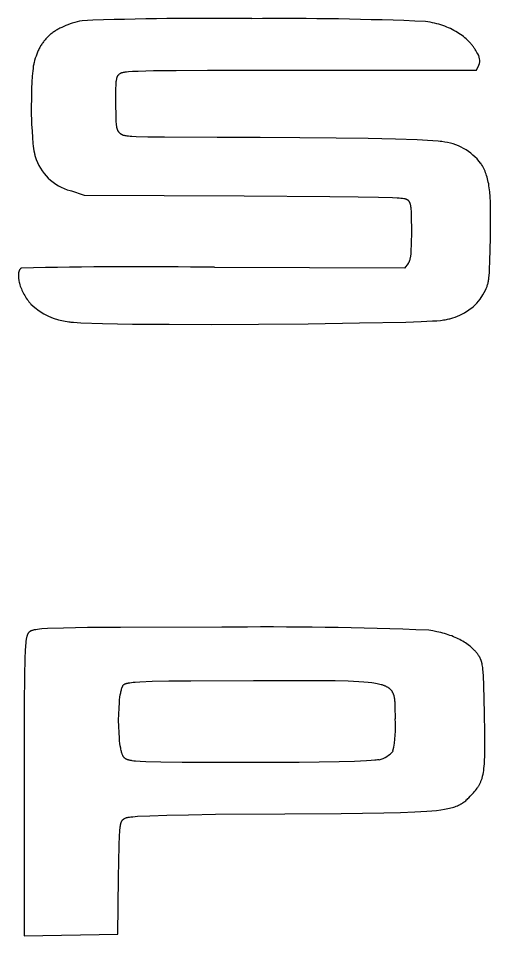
# Model space of a CAD drawing. Extents: x 5 to 103, y 266 to 1046.
# Drawn here: x 12.5 to 77.5, y 685.8 to 812.2 of the extents above; entities that cross this region are included whole.
import ezdxf

# ---------------------------------------------------------------- set-up
doc = ezdxf.new("R2010")
doc.units = 0
doc.header["$MEASUREMENT"] = 0
doc.layers.add('DEFAULT', color=7, linetype='CONTINUOUS')

msp = doc.modelspace()

# ---------------------------------------------------------------- linework, layer by layer
at = {"layer": 'DEFAULT', "color": 7}
for p, q in [((51.37, 805.05), (75.59, 805.05)), ((75.59, 805.05), (75.89, 805.71)), ((19.64, 788.45), (21.56, 787.8)), ((21.56, 787.8), (43.58, 787.71)), ((66.14, 778.41), (65.67, 777.75)), ((65.67, 777.75), (39.5, 777.88)), ((44.85, 720.97), (51.66, 720.97)), ((13.26, 706.41), (13.26, 685.82)), ((26.16, 686.04), (26.27, 693.82)), ((13.26, 685.82), (26.16, 686.04))]:
    msp.add_line(p, q, dxfattribs=at)
for points in [[(21.28, 811.85), (20.92, 811.77), (20.57, 811.69), (20.24, 811.6), (19.91, 811.5), (19.6, 811.4), (19.3, 811.3), (19, 811.19), (18.72, 811.07), (18.45, 810.94), (18.19, 810.81), (18.06, 810.75), (17.94, 810.68), (17.81, 810.61), (17.69, 810.53), (17.58, 810.46), (17.46, 810.38), (17.35, 810.31), (17.24, 810.23), (17.13, 810.15), (17.02, 810.06), (16.92, 809.98), (16.82, 809.89), (16.72, 809.81), (16.62, 809.72), (16.53, 809.62), (16.43, 809.53), (16.34, 809.43), (16.26, 809.34), (16.17, 809.24), (16.09, 809.14), (16, 809.03), (15.92, 808.93), (15.85, 808.82), (15.77, 808.71), (15.7, 808.6), (15.62, 808.49), (15.55, 808.37), (15.49, 808.26), (15.42, 808.14), (15.36, 808.01), (15.29, 807.89), (15.23, 807.77), (15.17, 807.64), (15.12, 807.51), (15.01, 807.24), (14.91, 806.96), (14.81, 806.68), (14.72, 806.39), (14.64, 806.08)], [(75.63, 807.46), (75.58, 807.57), (75.52, 807.67), (75.46, 807.77), (75.4, 807.87), (75.34, 807.97), (75.27, 808.07), (75.21, 808.17), (75.14, 808.27), (75.07, 808.36), (75, 808.46), (74.92, 808.55), (74.85, 808.64), (74.77, 808.73), (74.69, 808.82), (74.52, 809), (74.35, 809.17), (74.17, 809.34), (73.98, 809.51), (73.78, 809.66), (73.58, 809.82), (73.37, 809.97), (73.16, 810.11), (72.94, 810.25), (72.71, 810.38), (72.47, 810.51), (72.23, 810.64), (71.99, 810.76), (71.73, 810.87), (71.47, 810.98), (71.21, 811.08), (70.94, 811.18), (70.66, 811.27), (70.38, 811.36), (70.09, 811.44), (69.79, 811.51), (69.49, 811.58), (69.19, 811.64), (68.88, 811.7), (68.57, 811.75)], [(14.64, 806.08), (14.62, 805.97), (14.59, 805.85), (14.57, 805.73), (14.54, 805.59), (14.5, 805.29), (14.46, 804.97), (14.39, 804.23), (14.33, 803.41), (14.29, 802.51), (14.27, 801.56), (14.26, 799.56), (14.31, 797.58), (14.36, 796.64), (14.42, 795.75), (14.49, 794.94), (14.53, 794.58), (14.58, 794.23), (14.62, 793.92), (14.68, 793.63), (14.7, 793.51), (14.73, 793.38), (14.76, 793.27), (14.79, 793.17)], [(26.53, 804.61), (26.55, 804.62), (26.56, 804.63), (26.58, 804.64), (26.59, 804.65), (26.61, 804.66), (26.63, 804.66), (26.65, 804.67), (26.67, 804.68), (26.69, 804.69), (26.71, 804.7), (26.74, 804.7), (26.76, 804.71), (26.82, 804.73), (26.88, 804.74), (26.95, 804.76), (27.02, 804.77), (27.1, 804.78), (27.19, 804.8), (27.39, 804.82), (27.63, 804.84), (28.22, 804.88), (28.98, 804.92), (31.11, 804.98), (34.23, 805.01), (38.52, 805.03), (51.37, 805.05)], [(25.91, 800.54), (25.92, 802.57), (25.94, 802.93), (25.95, 803.23), (25.96, 803.37), (25.97, 803.49), (25.99, 803.61), (26, 803.71), (26.02, 803.81), (26.03, 803.85), (26.03, 803.89), (26.04, 803.94), (26.05, 803.97), (26.07, 804.01), (26.08, 804.05), (26.09, 804.08), (26.1, 804.12), (26.11, 804.15), (26.13, 804.18), (26.14, 804.21), (26.16, 804.23), (26.16, 804.25), (26.17, 804.26), (26.18, 804.27), (26.19, 804.28), (26.19, 804.3), (26.2, 804.31), (26.21, 804.32), (26.22, 804.33), (26.24, 804.36), (26.26, 804.38), (26.28, 804.4), (26.3, 804.42), (26.32, 804.44), (26.34, 804.46), (26.36, 804.48), (26.38, 804.5), (26.4, 804.52), (26.43, 804.54), (26.48, 804.57), (26.53, 804.61)], [(26.47, 796.35), (26.42, 796.4), (26.38, 796.44), (26.36, 796.47), (26.34, 796.49), (26.32, 796.52), (26.3, 796.54), (26.28, 796.56), (26.27, 796.59), (26.25, 796.62), (26.23, 796.64), (26.22, 796.67), (26.2, 796.7), (26.19, 796.73), (26.17, 796.76), (26.16, 796.79), (26.14, 796.82), (26.13, 796.85), (26.12, 796.89), (26.11, 796.92), (26.09, 796.96), (26.08, 797), (26.07, 797.04), (26.06, 797.08), (26.05, 797.12), (26.03, 797.21), (26.02, 797.31), (26, 797.41), (25.99, 797.52), (25.98, 797.65), (25.95, 797.92), (25.94, 798.23), (25.93, 798.58), (25.91, 800.54)], [(39.87, 795.78), (32.6, 795.8), (30.3, 795.82), (28.7, 795.86), (28.12, 795.89), (27.88, 795.91), (27.66, 795.93), (27.48, 795.95), (27.31, 795.98), (27.24, 795.99), (27.17, 796), (27.1, 796.02), (27.04, 796.03), (26.99, 796.05), (26.93, 796.06), (26.89, 796.08), (26.86, 796.09), (26.84, 796.09), (26.82, 796.1), (26.8, 796.11), (26.78, 796.12), (26.76, 796.13), (26.74, 796.14), (26.73, 796.15), (26.71, 796.16), (26.69, 796.17), (26.68, 796.18), (26.66, 796.19), (26.64, 796.2), (26.63, 796.21), (26.62, 796.22), (26.6, 796.23), (26.57, 796.25), (26.55, 796.28), (26.52, 796.3), (26.47, 796.35)], [(70.81, 795.2), (70.71, 795.22), (70.59, 795.23), (70.31, 795.26), (69.57, 795.32), (67.41, 795.43), (64.42, 795.53), (60.67, 795.62), (56.26, 795.69), (51.26, 795.74), (45.77, 795.77), (39.87, 795.78)], [(77.5, 781.95), (77.52, 784.22), (77.51, 786.08), (77.48, 786.88), (77.44, 787.6), (77.39, 788.26), (77.36, 788.56), (77.33, 788.84), (77.29, 789.12), (77.25, 789.38), (77.2, 789.63), (77.15, 789.86), (77.09, 790.09), (77.03, 790.31), (76.97, 790.52), (76.9, 790.72), (76.83, 790.92), (76.75, 791.11), (76.66, 791.3), (76.57, 791.49), (76.48, 791.67), (76.38, 791.85), (76.27, 792.03), (76.16, 792.21)], [(43.58, 787.71), (55.38, 787.65), (59.28, 787.61), (62.09, 787.56), (63.99, 787.5), (64.66, 787.46), (64.94, 787.44), (65.17, 787.42), (65.38, 787.39), (65.55, 787.37), (65.63, 787.35), (65.7, 787.34), (65.76, 787.32), (65.82, 787.31), (65.84, 787.3), (65.87, 787.29), (65.89, 787.28), (65.91, 787.28), (65.94, 787.27), (65.96, 787.26), (65.97, 787.25), (65.99, 787.24), (66.01, 787.23), (66.02, 787.23), (66.04, 787.22), (66.05, 787.21), (66.07, 787.2), (66.08, 787.19), (66.09, 787.18), (66.1, 787.17)], [(66.1, 787.17), (66.12, 787.15), (66.14, 787.13), (66.16, 787.11), (66.18, 787.1), (66.2, 787.08), (66.21, 787.05), (66.23, 787.03), (66.25, 787.01), (66.26, 786.99), (66.28, 786.96), (66.29, 786.94), (66.31, 786.92), (66.32, 786.89), (66.34, 786.86), (66.35, 786.83), (66.36, 786.8), (66.37, 786.77), (66.39, 786.74), (66.4, 786.71), (66.41, 786.67), (66.42, 786.64), (66.43, 786.6), (66.44, 786.56), (66.45, 786.52), (66.47, 786.43), (66.48, 786.34), (66.5, 786.24), (66.51, 786.13), (66.54, 785.88), (66.56, 785.6), (66.58, 784.9), (66.6, 782.9)], [(66.6, 782.9), (66.58, 780.96), (66.55, 780.26), (66.53, 779.96), (66.51, 779.69), (66.48, 779.46), (66.47, 779.35), (66.45, 779.25), (66.43, 779.15), (66.41, 779.07), (66.39, 778.98), (66.37, 778.9), (66.35, 778.83), (66.33, 778.79), (66.32, 778.76), (66.31, 778.73), (66.29, 778.69), (66.28, 778.66), (66.27, 778.63), (66.25, 778.6), (66.24, 778.57), (66.22, 778.54), (66.2, 778.52), (66.19, 778.49), (66.17, 778.46), (66.16, 778.44), (66.14, 778.41)], [(76.81, 774.74), (76.9, 774.95), (76.95, 775.05), (76.99, 775.16), (77.03, 775.26), (77.06, 775.37), (77.1, 775.48), (77.13, 775.59), (77.16, 775.71), (77.19, 775.84), (77.21, 775.97), (77.24, 776.11), (77.26, 776.26), (77.28, 776.42), (77.32, 776.76), (77.35, 777.16), (77.38, 777.62), (77.43, 778.72), (77.5, 781.95)], [(12.88, 777.77), (12.86, 777.75), (12.84, 777.74), (12.82, 777.73), (12.8, 777.71), (12.78, 777.7), (12.76, 777.68), (12.75, 777.66), (12.73, 777.64), (12.71, 777.62), (12.7, 777.6), (12.68, 777.58), (12.67, 777.56), (12.65, 777.54), (12.64, 777.52), (12.62, 777.49), (12.61, 777.47), (12.6, 777.44), (12.59, 777.42), (12.58, 777.39), (12.57, 777.36), (12.56, 777.34), (12.55, 777.31), (12.54, 777.28), (12.53, 777.25), (12.53, 777.22), (12.52, 777.19), (12.51, 777.16), (12.51, 777.13), (12.5, 777.09), (12.5, 777.06), (12.49, 776.99), (12.48, 776.92), (12.48, 776.85), (12.48, 776.78), (12.48, 776.7), (12.48, 776.62), (12.49, 776.54), (12.49, 776.46), (12.5, 776.38), (12.51, 776.3), (12.53, 776.21), (12.54, 776.13), (12.56, 776.04), (12.59, 775.86), (12.64, 775.68), (12.69, 775.49), (12.75, 775.31), (12.82, 775.12), (12.89, 774.93), (12.97, 774.74), (13.05, 774.55), (13.15, 774.36), (13.24, 774.17), (13.35, 773.99), (13.45, 773.81), (13.57, 773.63), (13.68, 773.46), (13.81, 773.29), (13.87, 773.21), (13.94, 773.13), (14, 773.05), (14.07, 772.97), (14.14, 772.89), (14.2, 772.82)], [(59.45, 770.23), (65.86, 770.35), (67.97, 770.41), (69.51, 770.49), (70.11, 770.53), (70.62, 770.58), (70.84, 770.6), (71.05, 770.63), (71.24, 770.66), (71.42, 770.7), (71.59, 770.73), (71.75, 770.77), (71.9, 770.8), (72.05, 770.85), (72.19, 770.89), (72.33, 770.94), (72.62, 771.04)], [(19.44, 770.38), (19.57, 770.36), (19.72, 770.34), (20.08, 770.31), (21.08, 770.24), (24.06, 770.14), (28.19, 770.06), (33.27, 770.03), (39.13, 770.02), (45.57, 770.05), (52.4, 770.12), (59.45, 770.23)], [(40.48, 728.3), (26.55, 728.29), (21.98, 728.26), (18.7, 728.2), (16.48, 728.12), (15.71, 728.07), (15.39, 728.04), (15.11, 728.01), (14.87, 727.97), (14.77, 727.95), (14.67, 727.93), (14.58, 727.91), (14.5, 727.89), (14.42, 727.87), (14.39, 727.86), (14.36, 727.85), (14.32, 727.84), (14.29, 727.83), (14.26, 727.82), (14.24, 727.81), (14.21, 727.79), (14.18, 727.78), (14.16, 727.77), (14.14, 727.76), (14.12, 727.75), (14.09, 727.73), (14.07, 727.72), (14.06, 727.71), (14.04, 727.69), (14.02, 727.68), (14, 727.67), (13.99, 727.65)], [(75.74, 724.61), (75.68, 724.69), (75.62, 724.76), (75.56, 724.84), (75.49, 724.91), (75.43, 724.99), (75.36, 725.06), (75.22, 725.21), (75.07, 725.35), (74.92, 725.49), (74.76, 725.63), (74.6, 725.76), (74.43, 725.89), (74.25, 726.02), (74.07, 726.14), (73.88, 726.26), (73.68, 726.38), (73.48, 726.49), (73.27, 726.6), (73.06, 726.71), (72.85, 726.81), (72.62, 726.91), (72.39, 727), (72.16, 727.1), (71.92, 727.19), (71.68, 727.27), (71.43, 727.35), (71.18, 727.43), (70.92, 727.5), (70.66, 727.57), (70.39, 727.63), (70.12, 727.69), (69.56, 727.8), (68.99, 727.9)], [(13.99, 727.65), (13.96, 727.62), (13.94, 727.61), (13.93, 727.59), (13.91, 727.58), (13.9, 727.56), (13.88, 727.54), (13.87, 727.52), (13.85, 727.51), (13.84, 727.49), (13.83, 727.47), (13.81, 727.45), (13.8, 727.43), (13.79, 727.41), (13.77, 727.38), (13.76, 727.36), (13.75, 727.33), (13.74, 727.31), (13.72, 727.28), (13.71, 727.25), (13.7, 727.22), (13.69, 727.19), (13.68, 727.16), (13.67, 727.13), (13.65, 727.06), (13.63, 726.98), (13.61, 726.9), (13.59, 726.8), (13.57, 726.71), (13.55, 726.6), (13.52, 726.37), (13.49, 726.09), (13.46, 725.78), (13.41, 725.03), (13.37, 724.09), (13.31, 721.51), (13.28, 717.84), (13.26, 706.41)], [(76.69, 716.48), (76.6, 720.3), (76.54, 721.59), (76.5, 722.11), (76.45, 722.55), (76.43, 722.75), (76.4, 722.94), (76.37, 723.11), (76.34, 723.27), (76.3, 723.42), (76.29, 723.49), (76.27, 723.56), (76.25, 723.62), (76.23, 723.69), (76.21, 723.75), (76.19, 723.81), (76.16, 723.86), (76.14, 723.92), (76.12, 723.97), (76.09, 724.03), (76.07, 724.08), (76.04, 724.13), (76.02, 724.18), (75.99, 724.23), (75.96, 724.28), (75.93, 724.33), (75.87, 724.42), (75.8, 724.51), (75.74, 724.61)], [(27.02, 710.38), (26.99, 710.41), (26.97, 710.44), (26.95, 710.47), (26.93, 710.5), (26.91, 710.54), (26.89, 710.58), (26.87, 710.62), (26.85, 710.66), (26.83, 710.71), (26.81, 710.75), (26.79, 710.8), (26.77, 710.86), (26.73, 710.97), (26.7, 711.09), (26.67, 711.21), (26.64, 711.35), (26.61, 711.49), (26.58, 711.63), (26.52, 711.95), (26.47, 712.29), (26.43, 712.64), (26.4, 713.02), (26.34, 713.81), (26.31, 714.65), (26.29, 715.5), (26.31, 716.35), (26.34, 717.17), (26.4, 717.95), (26.43, 718.32), (26.47, 718.67), (26.52, 718.99), (26.58, 719.29), (26.61, 719.43), (26.64, 719.56), (26.67, 719.69), (26.7, 719.8), (26.73, 719.91), (26.75, 719.97), (26.77, 720.01), (26.79, 720.06), (26.81, 720.11), (26.83, 720.15), (26.85, 720.19), (26.87, 720.23), (26.89, 720.26), (26.91, 720.3), (26.93, 720.33), (26.95, 720.35), (26.97, 720.38), (26.99, 720.4), (27.02, 720.42)], [(27.02, 720.42), (27.03, 720.43), (27.04, 720.44), (27.06, 720.45), (27.07, 720.46), (27.09, 720.47), (27.11, 720.48), (27.13, 720.49), (27.15, 720.5), (27.17, 720.51), (27.2, 720.52), (27.22, 720.53), (27.25, 720.54), (27.27, 720.55), (27.3, 720.56), (27.36, 720.57), (27.43, 720.59), (27.5, 720.61), (27.58, 720.62), (27.66, 720.64), (27.85, 720.67), (28.06, 720.69), (28.3, 720.72), (28.57, 720.74), (29.21, 720.79), (30.89, 720.86), (33.2, 720.91), (36.24, 720.94), (44.85, 720.97)], [(51.66, 720.97), (56.12, 720.95), (57.9, 720.91), (59.39, 720.84), (60.04, 720.8), (60.63, 720.75), (61.17, 720.68), (61.42, 720.65), (61.65, 720.61), (61.87, 720.57), (62.08, 720.52), (62.27, 720.48), (62.46, 720.42), (62.55, 720.4), (62.63, 720.37), (62.71, 720.34), (62.79, 720.31), (62.87, 720.28), (62.94, 720.25), (63.02, 720.22), (63.09, 720.19), (63.15, 720.16), (63.22, 720.12), (63.28, 720.09), (63.34, 720.05), (63.4, 720.01), (63.45, 719.98), (63.5, 719.94), (63.55, 719.9), (63.6, 719.85), (63.65, 719.81), (63.69, 719.77), (63.74, 719.73), (63.78, 719.68), (63.82, 719.63), (63.85, 719.59), (63.89, 719.54), (63.92, 719.49), (63.95, 719.44), (63.98, 719.38), (64.01, 719.33), (64.04, 719.28), (64.06, 719.22), (64.09, 719.17), (64.11, 719.11), (64.13, 719.05), (64.15, 718.99), (64.17, 718.93), (64.19, 718.86), (64.2, 718.8), (64.22, 718.73), (64.23, 718.67), (64.25, 718.6), (64.27, 718.46), (64.29, 718.32), (64.3, 718.16), (64.32, 718.01), (64.33, 717.68), (64.34, 717.33), (64.37, 715.67)], [(75.14, 705.51), (75.29, 705.68), (75.42, 705.84), (75.55, 706), (75.67, 706.16), (75.72, 706.24), (75.78, 706.32), (75.83, 706.4), (75.88, 706.48), (75.93, 706.56), (75.98, 706.64), (76.02, 706.73), (76.07, 706.82), (76.11, 706.91), (76.15, 707), (76.19, 707.09), (76.23, 707.18), (76.26, 707.28), (76.3, 707.38), (76.33, 707.48), (76.36, 707.59), (76.39, 707.7), (76.42, 707.81), (76.44, 707.93), (76.47, 708.05), (76.52, 708.3), (76.56, 708.57), (76.6, 708.86), (76.63, 709.17), (76.66, 709.5), (76.68, 709.85), (76.71, 710.64), (76.73, 711.53), (76.73, 713.71), (76.69, 716.48)], [(44.18, 709.66), (35.05, 709.68), (32.11, 709.71), (30.02, 709.76), (29.25, 709.8), (28.63, 709.85), (28.38, 709.88), (28.15, 709.91), (28.05, 709.93), (27.95, 709.95), (27.86, 709.96), (27.78, 709.98), (27.7, 710), (27.63, 710.02), (27.56, 710.04), (27.5, 710.06), (27.47, 710.07), (27.44, 710.08), (27.42, 710.1), (27.39, 710.11), (27.37, 710.12), (27.34, 710.13), (27.32, 710.14), (27.3, 710.15), (27.27, 710.17), (27.25, 710.18), (27.23, 710.19), (27.21, 710.21), (27.19, 710.22), (27.18, 710.23), (27.16, 710.25), (27.14, 710.26), (27.12, 710.28), (27.11, 710.29), (27.09, 710.3), (27.08, 710.32), (27.05, 710.35), (27.02, 710.38)], [(62.17, 710.07), (62.15, 710.07), (62.13, 710.06), (62.07, 710.05), (62.01, 710.04), (61.93, 710.03), (61.76, 710), (61.55, 709.98), (61.05, 709.94), (60.41, 709.9), (58.76, 709.83), (56.65, 709.77), (51.16, 709.69), (44.18, 709.66)], [(49.18, 702.62), (56.94, 702.67), (62.8, 702.74), (65.12, 702.8), (67.07, 702.87), (68.71, 702.96), (69.42, 703.02), (70.06, 703.08), (70.64, 703.16), (71.16, 703.24), (71.4, 703.28), (71.63, 703.33), (71.85, 703.37), (72.06, 703.42), (72.25, 703.48), (72.44, 703.53), (72.61, 703.59), (72.78, 703.65), (72.94, 703.71), (73.09, 703.78), (73.16, 703.81), (73.23, 703.85), (73.3, 703.88), (73.37, 703.92), (73.44, 703.96), (73.5, 703.99), (73.56, 704.03), (73.63, 704.07), (73.69, 704.11), (73.75, 704.15), (73.86, 704.24), (73.98, 704.32), (74.09, 704.41), (74.19, 704.51), (74.3, 704.6), (74.4, 704.7), (74.51, 704.81), (74.71, 705.03), (75.14, 705.51)], [(27.26, 702.05), (27.28, 702.05), (27.29, 702.06), (27.31, 702.07), (27.34, 702.07), (27.36, 702.08), (27.39, 702.09), (27.42, 702.1), (27.45, 702.1), (27.52, 702.12), (27.59, 702.13), (27.78, 702.16), (27.99, 702.18), (28.25, 702.21), (28.87, 702.26), (30.58, 702.34), (32.92, 702.42), (35.92, 702.48), (39.62, 702.54), (49.18, 702.62)], [(26.27, 693.82), (26.35, 698.24), (26.4, 699.64), (26.44, 700.17), (26.46, 700.4), (26.48, 700.61), (26.5, 700.8), (26.53, 700.97), (26.55, 701.04), (26.56, 701.12), (26.58, 701.18), (26.59, 701.25), (26.61, 701.31), (26.63, 701.37), (26.65, 701.42), (26.66, 701.45), (26.67, 701.47), (26.68, 701.49), (26.69, 701.52), (26.7, 701.54), (26.71, 701.56), (26.72, 701.58), (26.73, 701.6), (26.74, 701.62), (26.76, 701.64), (26.77, 701.66), (26.78, 701.68), (26.79, 701.69), (26.8, 701.71), (26.82, 701.73), (26.83, 701.74), (26.84, 701.76), (26.86, 701.77), (26.87, 701.79), (26.89, 701.8), (26.9, 701.81), (26.91, 701.83), (26.93, 701.84), (26.94, 701.85), (26.96, 701.86), (26.97, 701.88), (26.99, 701.89), (27.01, 701.9), (27.04, 701.92), (27.07, 701.94), (27.11, 701.96), (27.18, 702), (27.26, 702.05)]]:
    msp.add_lwpolyline(points, dxfattribs=at)
for centre, radius, start, end in [((38.36, 367.33), 444.85, 89.1947, 92.2001), ((48.8, 321.55), 490.6, 87.6913, 90.4898), ((74.29, 806.37), 1.73, 337.7216, 39.1741), ((69.99, 787.45), 7.79, 37.6347, 83.9402), ((21.47, 795.18), 6.98, 196.7633, 254.769), ((29.19, 87.57), 690.39, 89.14447, 91.35367), ((70.39, 777.78), 7.1, 288.2898, 334.6529), ((20.26, 778.97), 8.62, 225.444, 264.5894), ((46.7, 160), 568.34, 87.7515, 90.6266), ((49.3, 714.49), 15.12, 347.6861, 4.4812), ((61.37, 713.47), 3.5, 283.3348, 320.739)]:
    msp.add_arc(centre, radius, start, end, dxfattribs=at)

doc.saveas('drawing.dxf')
